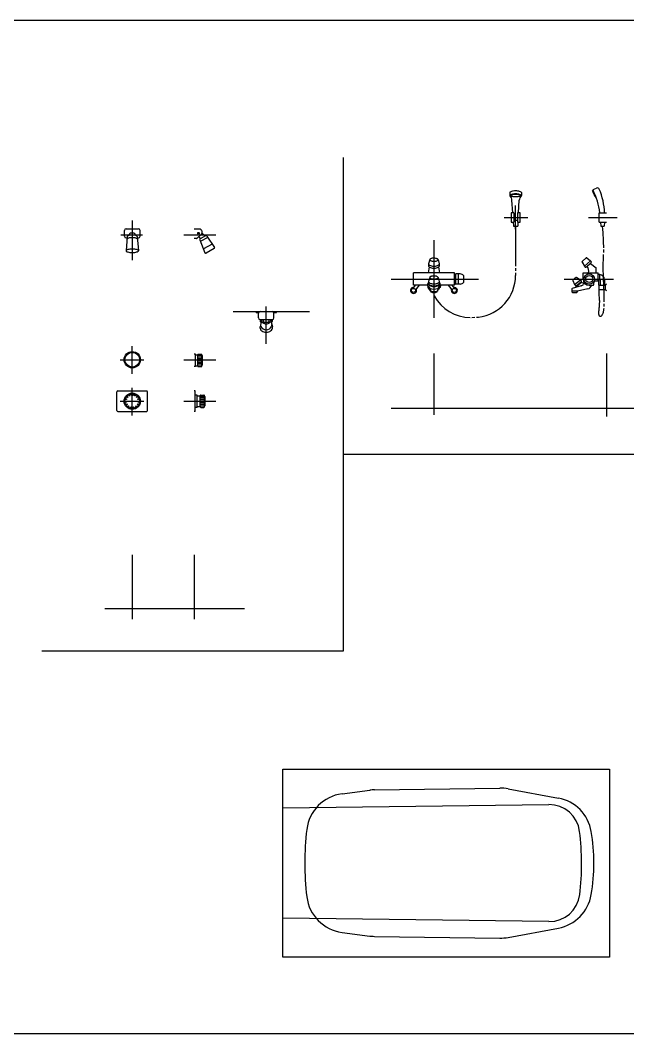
# Model space of a CAD drawing. Header units: inches. Extents: x -1249499 to 290957, y -589671 to 1013543.
# Drawn here: x -1045808 to -1042832, y 303228 to 308188 of the extents above; entities that cross this region are included whole.
import ezdxf

# ---------------------------------------------------------------- set-up
doc = ezdxf.new("R2010")
doc.units = ezdxf.units.IN
doc.header["$MEASUREMENT"] = 0
doc.layers.add('1BATH', color=1, linetype='Continuous')

msp = doc.modelspace()

# ---------------------------------------------------------------- linework, layer by layer
for p, q in [((-1044224.7, 305101.7), (-1044224.7, 307516.5)), ((-1044224.7, 306065.3), (-1041833.5, 306065.3)), ((-1045702.4, 305101.7), (-1044224.7, 305101.7))]:
    msp.add_line(p, q)
at = {"layer": '1BATH', "color": 1}
for p, q in [((-1043004.5, 307353.5), (-1043002.2, 307357)), ((-1043000.9, 307360.3), (-1042984.4, 307366.9)), ((-1042991.8, 307324.4), (-1042987.9, 307323.8)), ((-1042972.3, 307245.6), (-1042935.4, 307245.6)), ((-1042972.3, 307200.6), (-1042972.3, 307245.6)), ((-1042972.3, 307200.6), (-1042935.4, 307200.6)), ((-1042965.4, 307200.6), (-1042963.8, 307180.6)), ((-1042963.8, 307180.6), (-1042947.1, 307180.6)), ((-1042946.6, 307200.6), (-1042947.1, 307180.6))]:
    msp.add_line(p, q, dxfattribs=at)
at = {"layer": '1BATH'}
for p, q in [((-1043409.4, 307345), (-1043409.4, 307330.3)), ((-1043407.4, 307330.3), (-1043407.4, 307329.7)), ((-1043394.9, 307245.6), (-1043399.2, 307307.5)), ((-1043367.9, 307245.6), (-1043363.5, 307307.5)), ((-1043355.4, 307330.3), (-1043355.4, 307329.7)), ((-1043353.4, 307345), (-1043353.4, 307330.3)), ((-1043381.4, 307165.3), (-1043381.4, 307282.3)), ((-1045259.5, 307208.1), (-1045259.5, 307014.6)), ((-1043322.3, 307221.7), (-1043437.6, 307221.7)), ((-1043403.9, 307245.6), (-1043403.9, 307200.6)), ((-1043390.4, 307245.6), (-1043403.9, 307245.6)), ((-1043390.4, 307245.6), (-1043390.4, 307200.6)), ((-1043390.4, 307210.4), (-1043372.4, 307210.4)), ((-1043358.9, 307245.6), (-1043372.4, 307245.6)), ((-1043372.4, 307245.6), (-1043372.4, 307200.6)), ((-1043358.9, 307200.6), (-1043358.9, 307245.6)), ((-1042884.7, 307221.7), (-1043024.6, 307221.7)), ((-1045297.5, 307131.2), (-1045297.5, 307159.3)), ((-1045289.5, 307167.3), (-1045229.5, 307167.3)), ((-1045221.5, 307131.2), (-1045221.5, 307159.3)), ((-1044931.1, 307165.6), (-1044956.3, 307165.6)), ((-1043403.9, 307200.6), (-1043390.4, 307200.6)), ((-1043392.9, 307200.6), (-1043392, 307180.6)), ((-1043392, 307180.6), (-1043370.8, 307180.6)), ((-1043381.4, 307180.6), (-1043381.4, 306984.3)), ((-1043372.4, 307200.6), (-1043358.9, 307200.6)), ((-1043369.9, 307200.6), (-1043370.8, 307180.6)), ((-1045315.7, 307137.3), (-1045209.1, 307137.3)), ((-1045283.9, 307130.3), (-1045289.8, 307059.8)), ((-1045289.5, 307123.2), (-1045284.5, 307123.2)), ((-1045273.3, 307135.8), (-1045273.3, 307141.1)), ((-1045245.7, 307135.8), (-1045245.7, 307141.1)), ((-1045235.1, 307130.3), (-1045229.1, 307059.8)), ((-1045234.5, 307123.2), (-1045229.5, 307123.2)), ((-1045007, 307137.3), (-1044849.6, 307137.3)), ((-1044944.6, 307120.4), (-1044956.3, 307120.4)), ((-1044942, 307121.4), (-1044921.3, 307139.7)), ((-1044933.9, 307128.6), (-1044924.9, 307120)), ((-1044929.2, 307113.2), (-1044903.6, 307050.4)), ((-1044899.9, 307133.5), (-1044927.5, 307118.6)), ((-1044889.9, 307125.2), (-1044926.1, 307105.7)), ((-1044917.1, 307146.1), (-1044902.3, 307132.1)), ((-1044894.5, 307131.8), (-1044856, 307076)), ((-1043781.5, 307112.4), (-1043781.5, 306731.2)), ((-1044867.4, 307092.6), (-1044911.2, 307069.1)), ((-1044857.7, 307070.6), (-1044898.1, 307048.8)), ((-1043802.1, 307016.6), (-1043807.5, 306996.3)), ((-1043760.9, 307016.6), (-1043755.5, 306996.3)), ((-1043055.9, 307004.1), (-1043044.2, 306984.3)), ((-1043055.3, 307007.9), (-1043036.6, 307024.6)), ((-1043044.2, 306984.3), (-1043014.3, 307010.9)), ((-1043032.8, 307024.7), (-1043013.9, 307010.4)), ((-1043013.9, 307010.4), (-1043010.9, 307007)), ((-1043804.5, 306980.8), (-1043809.5, 306951.8)), ((-1043807.5, 306996.3), (-1043807.7, 306985.3)), ((-1043758.5, 306980.8), (-1043753.5, 306951.8)), ((-1043755.5, 306996.3), (-1043755.3, 306985.3)), ((-1043381.4, 306974.8), (-1043381.4, 306961.4)), ((-1043044.2, 306984.3), (-1043040.7, 306980.4)), ((-1043036.5, 306980.2), (-1043011.1, 307002.8)), ((-1043030.4, 306983.2), (-1043014.8, 306997.1)), ((-1043014.8, 306997.1), (-1042986.9, 306977.2)), ((-1042986.9, 306951.8), (-1042986.9, 306977.2)), ((-1043990.6, 306921.7), (-1043563.5, 306921.7)), ((-1043681.5, 306951.8), (-1043881.5, 306951.8)), ((-1043881.5, 306892.4), (-1043881.5, 306951.8)), ((-1043807.5, 306909.2), (-1043807.7, 306898.3)), ((-1043802.1, 306929.6), (-1043807.5, 306909.2)), ((-1043760.9, 306929.6), (-1043755.5, 306909.2)), ((-1043755.5, 306909.2), (-1043755.3, 306898.3)), ((-1043681.5, 306892.4), (-1043681.5, 306951.8)), ((-1043681.5, 306939.6), (-1043676.5, 306939.6)), ((-1043676.5, 306944.1), (-1043676.5, 306899.3)), ((-1043652.3, 306947.1), (-1043673.5, 306947.1)), ((-1043662.7, 306947.1), (-1043662.7, 306896.3)), ((-1043636.5, 306939.1), (-1043636.5, 306904.3)), ((-1043381.4, 306951.3), (-1043381.4, 306939.5)), ((-1043143.1, 306921.7), (-1042901.2, 306921.7)), ((-1043100.7, 306914.1), (-1043092.3, 306894.8)), ((-1043084.6, 306929.6), (-1043099.8, 306917.7)), ((-1043092.3, 306894.8), (-1043064.1, 306917)), ((-1043060, 306907), (-1043083.6, 306888.5)), ((-1043058.9, 306905.3), (-1043082.3, 306886.9)), ((-1043080.9, 306929.7), (-1043064.1, 306917)), ((-1043063.8, 306916.6), (-1043059.5, 306911.2)), ((-1043047, 306899.9), (-1043058.9, 306905.3)), ((-1043050.8, 306921.7), (-1043050.8, 306951.8)), ((-1043050.8, 306951.8), (-1042977, 306951.8)), ((-1042998.7, 306894.2), (-1042996.6, 306908.2)), ((-1042991.7, 306912.4), (-1042977, 306912.4)), ((-1042977, 306912.4), (-1042977, 306951.8)), ((-1042977, 306946.1), (-1042969.5, 306946.1)), ((-1042977, 306920.1), (-1042969.5, 306920.1)), ((-1042969.5, 306920.1), (-1042969.5, 306946.1)), ((-1042966.5, 306920.1), (-1042966.5, 306891.1)), ((-1042946.5, 306920.1), (-1042946.5, 306891.1)), ((-1043883.6, 306875.9), (-1043871.2, 306892.4)), ((-1043813.1, 306892.4), (-1043881.5, 306892.4)), ((-1043871.6, 306866.9), (-1043852.4, 306892.4)), ((-1043813.1, 306892.4), (-1043811.6, 306880.3)), ((-1043805.2, 306894.2), (-1043805.2, 306891.6)), ((-1043800.8, 306875.6), (-1043798.7, 306863.5)), ((-1043798.7, 306863.5), (-1043796.7, 306858.4)), ((-1043764.3, 306863.5), (-1043766.3, 306858.4)), ((-1043762.2, 306875.6), (-1043764.3, 306863.5)), ((-1043757.8, 306894.2), (-1043757.8, 306891.6)), ((-1043749.8, 306892.4), (-1043751.4, 306880.3)), ((-1043681.5, 306892.4), (-1043749.8, 306892.4)), ((-1043691.4, 306866.9), (-1043710.6, 306892.4)), ((-1043679.4, 306875.9), (-1043691.8, 306892.4)), ((-1043681.5, 306903.9), (-1043676.5, 306903.9)), ((-1043652.3, 306896.3), (-1043673.5, 306896.3)), ((-1043105.3, 306873.7), (-1043105.3, 306858.4)), ((-1043079.4, 306861.5), (-1043105.3, 306861.5)), ((-1043060.2, 306888.4), (-1043103.9, 306875.6)), ((-1043103.3, 306856.4), (-1043081.8, 306856.4)), ((-1043092.1, 306894.4), (-1043087.8, 306889)), ((-1043082.3, 306886.9), (-1043082, 306882)), ((-1043079.8, 306860.3), (-1043079.8, 306858.4)), ((-1043026.9, 306873.4), (-1043078.4, 306862.2)), ((-1043044.7, 306903.6), (-1043048.9, 306897)), ((-1043020.7, 306891.7), (-1043001.6, 306891.7)), ((-1043016.8, 306880.2), (-1043007.8, 306891.7)), ((-1042973.6, 306891.1), (-1042940.4, 306891.1)), ((-1042973.6, 306891.1), (-1042973.6, 306871.2)), ((-1042973.6, 306871.2), (-1042940.4, 306871.2)), ((-1042940.4, 306871.2), (-1042940.4, 306891.1)), ((-1044765.9, 306762.4), (-1044391.7, 306762.4)), ((-1044653, 306757.4), (-1044653, 306762.4)), ((-1044653, 306757.4), (-1044640.7, 306757.4)), ((-1044633.3, 306762.4), (-1044573.3, 306762.4)), ((-1044603.3, 306604.1), (-1044603.3, 306786.5)), ((-1044565.8, 306757.4), (-1044553, 306757.4)), ((-1044553, 306757.4), (-1044553, 306762.4)), ((-1044641.3, 306731.4), (-1044641.3, 306754.4)), ((-1044626.3, 306719.3), (-1044633.6, 306688.4)), ((-1044633.3, 306723.4), (-1044603.3, 306723.4)), ((-1044633.3, 306723.4), (-1044633.3, 306714.4)), ((-1044631.3, 306712.4), (-1044627.9, 306712.4)), ((-1044617, 306714.7), (-1044617, 306723.4)), ((-1044603.3, 306723.4), (-1044573.3, 306723.4)), ((-1044589.5, 306714.7), (-1044589.5, 306723.4)), ((-1044580.2, 306719.3), (-1044572.9, 306688.4)), ((-1044578.6, 306712.4), (-1044575.3, 306712.4)), ((-1044573.3, 306723.4), (-1044573.3, 306714.4)), ((-1044565.3, 306731.4), (-1044565.3, 306754.4)), ((-1043595.1, 306733.9), (-1043581.8, 306734.7)), ((-1043572.3, 306735.2), (-1043564.2, 306735.7)), ((-1045259.5, 306457.3), (-1045259.5, 306592.6)), ((-1042935.4, 306557.8), (-1042935.4, 306248.8)), ((-1045318.4, 306526.8), (-1045203.5, 306526.8)), ((-1045007, 306526.8), (-1044849.6, 306526.8)), ((-1044949.9, 306553.6), (-1044956.3, 306553.6)), ((-1044949.9, 306493.6), (-1044949.9, 306553.6)), ((-1044949.9, 306550), (-1044938.3, 306550)), ((-1044938.3, 306495.6), (-1044938.3, 306551.6)), ((-1044918.3, 306547.6), (-1044938.3, 306547.6)), ((-1044918.3, 306539.6), (-1044938.3, 306539.6)), ((-1044918.3, 306531.6), (-1044938.3, 306531.6)), ((-1044918.3, 306523.6), (-1044938.3, 306523.6)), ((-1044918.3, 306515.6), (-1044938.3, 306515.6)), ((-1044918.3, 306507.6), (-1044938.3, 306507.6)), ((-1044936.3, 306553.6), (-1044920.3, 306553.6)), ((-1044918.3, 306495.6), (-1044918.3, 306551.6)), ((-1044918.3, 306546.8), (-1044917.1, 306546.8)), ((-1044915.1, 306502.8), (-1044915.1, 306544.8)), ((-1043781.5, 306556.9), (-1043781.5, 306256.5)), ((-1044949.9, 306493.6), (-1044956.3, 306493.6)), ((-1044949.9, 306497.6), (-1044938.3, 306497.6)), ((-1044918.3, 306499.6), (-1044938.3, 306499.6)), ((-1044936.3, 306493.6), (-1044920.3, 306493.6)), ((-1044918.3, 306500.8), (-1044917.1, 306500.8)), ((-1045334.5, 306277.8), (-1045334.5, 306369.8)), ((-1045330.5, 306373.8), (-1045188.5, 306373.8)), ((-1045259.5, 306254.3), (-1045259.5, 306389.6)), ((-1045184.5, 306277.8), (-1045184.5, 306369.8)), ((-1044951.3, 306373.8), (-1044956.3, 306373.8)), ((-1044951.3, 306273.8), (-1044951.3, 306373.8)), ((-1045318.4, 306323.8), (-1045203.5, 306323.8)), ((-1045007, 306323.8), (-1044849.6, 306323.8)), ((-1044941.3, 306353.6), (-1044951.3, 306353.6)), ((-1044941.3, 306293.6), (-1044941.3, 306353.6)), ((-1044941.3, 306350), (-1044926.3, 306350)), ((-1044926.3, 306295.6), (-1044926.3, 306351.6)), ((-1044906.3, 306347.6), (-1044926.3, 306347.6)), ((-1044906.3, 306339.6), (-1044926.3, 306339.6)), ((-1044906.3, 306331.6), (-1044926.3, 306331.6)), ((-1044906.3, 306323.6), (-1044926.3, 306323.6)), ((-1044906.3, 306315.6), (-1044926.3, 306315.6)), ((-1044924.3, 306353.6), (-1044908.3, 306353.6)), ((-1044906.3, 306295.6), (-1044906.3, 306351.6)), ((-1044906.3, 306346.8), (-1044905.1, 306346.8)), ((-1044903.1, 306302.8), (-1044903.1, 306344.8)), ((-1045330.5, 306273.8), (-1045188.5, 306273.8)), ((-1044951.3, 306273.8), (-1044956.3, 306273.8)), ((-1044941.3, 306293.6), (-1044951.3, 306293.6)), ((-1044941.3, 306297.6), (-1044926.3, 306297.6)), ((-1044906.3, 306307.6), (-1044926.3, 306307.6)), ((-1044906.3, 306299.6), (-1044926.3, 306299.6)), ((-1044924.3, 306293.6), (-1044908.3, 306293.6)), ((-1044906.3, 306300.8), (-1044905.1, 306300.8)), ((-1043990.6, 306289.7), (-1041944.7, 306289.7)), ((-1045259.5, 305572.4), (-1045259.5, 305257.4)), ((-1044956.3, 305572.4), (-1044956.3, 305257.4)), ((-1045393.8, 305308.8), (-1044710.2, 305308.8)), ((-1044521.3, 303603.4), (-1044521.3, 304523.4)), ((-1044521.3, 304523.4), (-1042921.3, 304523.4)), ((-1042921.3, 304523.4), (-1042921.3, 303603.4)), ((-1044073.1, 304421.9), (-1043458.2, 304430.7)), ((-1043418.7, 304427.3), (-1043171.6, 304381.4)), ((-1044231.9, 304402.4), (-1044096.3, 304420.2)), ((-1044521.3, 304333.4), (-1043218.5, 304349.7)), ((-1043218.2, 303777.1), (-1044521.3, 303793.4)), ((-1043418.7, 303699.4), (-1043171.6, 303745.4)), ((-1044231.9, 303724.4), (-1044096.3, 303706.6)), ((-1044073.1, 303704.9), (-1043458.2, 303696.1)), ((-1042921.3, 303603.4), (-1044521.3, 303603.4))]:
    msp.add_line(p, q, dxfattribs=at)
msp.add_lwpolyline([(-1045914, 308188), (-1035986.6, 308188), (-1035986.6, 303228.3), (-1045914, 303228.3)], close=True, dxfattribs=at)
for points in [[(-1043353.4, 307345, 0.250507), (-1043354.6, 307347.3, 0.079921), (-1043361.6, 307350.5, 0.038981), (-1043369.9, 307352.1, 0.028539), (-1043381.4, 307352.7, 0.028539), (-1043392.9, 307352.1, 0.038981), (-1043401.2, 307350.5, 0.079921), (-1043408.2, 307347.3, 0.250507), (-1043409.4, 307345, 0.250507)], [(-1043354.1, 307328.4, 0.189266), (-1043353.4, 307330.3, 0.250507), (-1043354.6, 307332.6, 0.079921), (-1043361.6, 307335.8, 0.038981), (-1043369.9, 307337.4, 0.028539), (-1043381.4, 307338, 0.028539), (-1043392.9, 307337.4, 0.038981), (-1043401.2, 307335.8, 0.079921), (-1043408.2, 307332.6, 0.250507), (-1043409.4, 307330.3, 0.250507)], [(-1043409.4, 307330.3, 0.189266), (-1043408.7, 307328.4, 0.079921)], [(-1043355.4, 307330.3, 0.250507), (-1043355.7, 307330.9, 0.079921), (-1043362.1, 307333.8, 0.038981), (-1043370.1, 307335.4, 0.028539), (-1043381.4, 307336, 0.028539), (-1043392.7, 307335.4, 0.038981), (-1043400.7, 307333.8, 0.079921), (-1043407.1, 307330.9, 0.250507), (-1043407.4, 307330.3, 0.250507)], [(-1043355.4, 307329.9, 0.250507), (-1043355.7, 307330.5, 0.079921), (-1043362.1, 307333.4, 0.038981), (-1043370.1, 307335, 0.028539), (-1043381.4, 307335.6, 0.028539), (-1043392.7, 307335, 0.038981), (-1043400.7, 307333.4, 0.079921), (-1043407.1, 307330.5, 0.250507), (-1043407.4, 307329.9, 0.250507)], [(-1043355.4, 307329.7, -0.250507), (-1043355.7, 307329.1, -0.079921), (-1043362.1, 307326.2, -0.038981), (-1043370.1, 307324.6, -0.028539), (-1043381.4, 307324, -0.028539), (-1043392.7, 307324.6, -0.038981), (-1043400.7, 307326.2, -0.079921), (-1043407.1, 307329.1, -0.250507), (-1043407.4, 307329.7, -0.250507)], [(-1045233.9, 307116.9, 0.245813), (-1045235.1, 307119, 0.081872), (-1045241.4, 307122.1, 0.04037), (-1045249, 307123.6, 0.029635), (-1045259.5, 307124.2, 0.029635), (-1045270, 307123.6, 0.04037), (-1045277.6, 307122.1, 0.081872), (-1045283.9, 307119, 0.201716), (-1045285, 307117.3, 0.245813)], [(-1045235.1, 307130.3, 0.252846), (-1045236.1, 307132.2, 0.078933), (-1045242.2, 307134.9, 0.038297), (-1045249.4, 307136.3, 0.028003), (-1045259.5, 307136.9, 0.028003), (-1045269.5, 307136.3, 0.038297), (-1045276.8, 307134.9, 0.078933), (-1045282.9, 307132.2, 0.252846), (-1045283.9, 307130.3, 0.252846)], [(-1045245.7, 307141.1, 0.186088), (-1045246.5, 307143.2, 0.101826), (-1045249.7, 307145.6, 0.060507), (-1045253.9, 307146.9, 0.046841), (-1045259.5, 307147.4, 0.046841), (-1045265.1, 307146.9, 0.060507), (-1045269.2, 307145.6, 0.101826), (-1045272.5, 307143.2, 0.186088), (-1045273.3, 307141.1, 0.186088)], [(-1043807.7, 306985.3, 0.222287), (-1043806.1, 306982, 0.090947), (-1043798.5, 306977.7, 0.047723), (-1043789.3, 306975.5, 0.058314), (-1043781.5, 306974.6, 0.058314), (-1043773.7, 306975.5, 0.047723), (-1043764.5, 306977.7, 0.090947), (-1043756.9, 306982, 0.222287), (-1043755.3, 306985.3, 0.006634), (-1043755.3, 306985.4, 0.108335)], [(-1043807.6, 306985.4, 0.006634), (-1043807.7, 306985.3, 0.222287)], [(-1043807.5, 306994.2, 0.162027), (-1043806.1, 306991.8, 0.090947), (-1043798.5, 306987.6, 0.047723), (-1043789.3, 306985.3, 0.058314), (-1043781.5, 306984.4, 0.058314), (-1043773.7, 306985.3, 0.047723), (-1043764.5, 306987.6, 0.090947), (-1043756.9, 306991.8, 0.162027), (-1043755.5, 306994.2, 0.077275)], [(-1043807.5, 306907.1, 0.162027), (-1043806.1, 306904.8, 0.090947), (-1043798.5, 306900.5, 0.047723), (-1043789.3, 306898.3, 0.058314), (-1043781.5, 306897.3, 0.058314), (-1043773.7, 306898.3, 0.047723), (-1043764.5, 306900.5, 0.090947), (-1043756.9, 306904.8, 0.162027), (-1043755.5, 306907.1, 0.077275)], [(-1043807.7, 306898.3, 0.222287), (-1043806.1, 306894.9, 0.090947), (-1043798.5, 306890.7, 0.047723), (-1043789.3, 306888.4, 0.058314), (-1043781.5, 306887.5, 0.058314), (-1043773.7, 306888.4, 0.047723), (-1043764.5, 306890.7, 0.090947), (-1043756.9, 306894.9, 0.222287), (-1043755.3, 306898.3, 0.006634), (-1043755.3, 306898.4, 0.108335)], [(-1043807.6, 306898.4, 0.006634), (-1043807.7, 306898.3, 0.222287)], [(-1043805.2, 306891.6, 0.079141), (-1043798.5, 306888, 0.047723), (-1043789.3, 306885.8, 0.058314), (-1043781.5, 306884.9, 0.058314), (-1043773.7, 306885.8, 0.047723), (-1043764.5, 306888, 0.079141), (-1043757.8, 306891.6, 0.222287)], [(-1044625.6, 306723.4, 0.090832), (-1044626.3, 306719.3, 0.133335), (-1044624.7, 306713.3, 0.106763), (-1044619.6, 306707.7, 0.082791), (-1044612.4, 306704.2, 0.071304), (-1044603.3, 306702.9, 0.071304), (-1044594.1, 306704.2, 0.082791), (-1044586.9, 306707.7, 0.106763), (-1044581.8, 306713.3, 0.133335), (-1044580.2, 306719.3, 0.090832), (-1044580.9, 306723.4, 0.106763)], [(-1044589.5, 306714.7, -0.186088), (-1044590.3, 306712.7, -0.101826), (-1044593.5, 306710.3, -0.060507), (-1044597.7, 306709, -0.046841), (-1044603.3, 306708.4, -0.046841), (-1044608.9, 306709, -0.060507), (-1044613, 306710.3, -0.101826), (-1044616.2, 306712.7, -0.186088), (-1044617, 306714.7, -0.186088)], [(-1044633.6, 306688.4, 0.057578), (-1044634, 306684.6, 0.12846), (-1044631.8, 306676.2, 0.106277), (-1044625, 306668.5, 0.085029), (-1044615.4, 306663.7, 0.074371), (-1044603.3, 306661.8, 0.074371), (-1044591.1, 306663.7, 0.085029), (-1044581.5, 306668.5, 0.106277), (-1044574.7, 306676.2, 0.12846), (-1044572.5, 306684.6, 0.057578), (-1044572.9, 306688.4, 0.106277)]]:
    msp.add_lwpolyline(points, format="xyb", dxfattribs=at)
at = {"layer": '1BATH', "color": 1}
for points in [[(-1042957.3, 307180.6), (-1042956, 307163.7), (-1042954.9, 307148.9), (-1042954, 307135.6), (-1042953.3, 307123.7), (-1042952.6, 307113), (-1042952.1, 307103.3), (-1042951.8, 307094.5), (-1042951.5, 307086.3), (-1042951.4, 307078.6), (-1042951.3, 307075)], [(-1042951.3, 307065.5), (-1042951.3, 307064.4), (-1042951.4, 307057.8), (-1042951.5, 307052.2)], [(-1042951.8, 307042.1), (-1042951.9, 307039.3), (-1042952.2, 307033.4), (-1042952.5, 307027.6), (-1042952.7, 307021.9), (-1042953, 307016.2), (-1042953.2, 307010.5), (-1042953.4, 307004.7), (-1042953.6, 306999), (-1042953.7, 306993.1), (-1042953.8, 306987.2), (-1042953.8, 306981.2), (-1042953.8, 306975.1), (-1042953.7, 306968.9), (-1042953.6, 306962.6), (-1042953.4, 306956.2), (-1042953.2, 306949.7), (-1042952.2, 306923.1), (-1042952.2, 306921.7)], [(-1042973, 306891.1), (-1042973.5, 306920.1)], [(-1042952.2, 306921.7), (-1042951, 306894.8), (-1042950.7, 306887.8), (-1042950.4, 306880.8), (-1042950.1, 306873.8), (-1042949.8, 306866.9), (-1042949.6, 306860), (-1042949.3, 306853.1), (-1042949.1, 306846.3), (-1042948.9, 306839.4), (-1042948.7, 306832.6), (-1042948.6, 306825.8), (-1042948.5, 306819), (-1042948.5, 306812.3), (-1042948.5, 306810)], [(-1042949.7, 306777.1), (-1042949.7, 306777.1), (-1042950.1, 306772.7), (-1042950.6, 306768.8), (-1042951.2, 306765.4), (-1042951.8, 306762.3), (-1042952.4, 306759.5), (-1042953.2, 306757), (-1042954, 306754.6), (-1042954.8, 306752.4), (-1042955.7, 306750.2), (-1042956.6, 306748.1), (-1042957.6, 306746.2), (-1042958.5, 306744.5), (-1042959.5, 306742.9), (-1042960.5, 306741.5), (-1042961.5, 306740.4), (-1042962.4, 306739.6), (-1042963.2, 306739), (-1042964, 306738.5), (-1042964.7, 306738.3), (-1042965.4, 306738.1), (-1042966.1, 306738.1), (-1042966.8, 306738.1), (-1042967.5, 306738.2), (-1042968.1, 306738.4), (-1042968.6, 306738.7), (-1042969.1, 306738.9), (-1042969.5, 306739.3), (-1042969.9, 306739.7), (-1042970.3, 306740.2), (-1042970.7, 306740.8), (-1042971.2, 306741.6), (-1042971.6, 306742.5), (-1042972, 306743.6), (-1042972.4, 306744.9), (-1042972.8, 306746.2), (-1042973.2, 306747.6), (-1042973.5, 306749), (-1042973.7, 306750.4), (-1042973.9, 306751.9), (-1042974, 306753.3), (-1042974.1, 306754.7), (-1042974.1, 306756.1), (-1042974, 306757.5), (-1042973.9, 306759), (-1042973.8, 306760.6), (-1042973.6, 306762.3), (-1042973.4, 306764.2), (-1042973.1, 306766.2), (-1042972.9, 306768.4), (-1042972.6, 306770.8), (-1042972.3, 306773.3), (-1042972.1, 306776), (-1042971.8, 306778.8), (-1042971.5, 306781.7), (-1042971.2, 306784.6), (-1042970.9, 306787.7), (-1042970.5, 306790.9), (-1042970.3, 306794.2), (-1042970, 306797.6), (-1042969.8, 306801.2), (-1042969.7, 306805), (-1042969.6, 306809), (-1042969.6, 306813.3), (-1042969.8, 306817.8), (-1042970.1, 306822.6), (-1042970.5, 306827.8), (-1042970.9, 306833.5), (-1042971.4, 306839.8), (-1042971.8, 306846.8), (-1042972.2, 306854.8), (-1042972.5, 306863.7), (-1042972.6, 306871.2)], [(-1042948.6, 306800.5), (-1042948.6, 306799.3), (-1042948.8, 306793.2), (-1042949, 306787.4), (-1042949, 306787.2)]]:
    msp.add_lwpolyline(points, dxfattribs=at)
at = {"layer": '1BATH'}
for points in [[(-1045289.8, 307059.8, 0.252353), (-1045288.5, 307057.4, 0.079142), (-1045280.9, 307054, 0.03844), (-1045272, 307052.3, 0.028115), (-1045259.5, 307051.6, 0.028115), (-1045247, 307052.3, 0.03844), (-1045238, 307054, 0.079142), (-1045230.4, 307057.4, 0.252353), (-1045229.1, 307059.8, 0.252353), (-1045230.4, 307062.3, 0.079142), (-1045238, 307065.7, 0.03844), (-1045247, 307067.4, 0.028115), (-1045259.5, 307068.1, 0.028115), (-1045272, 307067.4, 0.03844), (-1045280.9, 307065.7, 0.079142), (-1045288.5, 307062.3, 0.252353)], [(-1043802.1, 307016.6, 0.217525), (-1043801.1, 307014.3, 0.092618), (-1043796.2, 307011.2, 0.049296), (-1043790.1, 307009.5, 0.036917), (-1043781.6, 307008.7, 0.036917), (-1043773.1, 307009.2, 0.049296), (-1043766.9, 307010.6, 0.092618), (-1043761.9, 307013.4, 0.217525), (-1043760.8, 307015.7, 0.217525), (-1043761.8, 307018, 0.092618), (-1043766.7, 307021.1, 0.049296), (-1043772.8, 307022.8, 0.036917), (-1043781.3, 307023.6, 0.036917), (-1043789.7, 307023.1, 0.049296), (-1043795.9, 307021.7, 0.092618), (-1043801, 307018.9, 0.217525)], [(-1043802.1, 306929.6, 0.217525), (-1043801.1, 306927.2, 0.092618), (-1043796.2, 306924.2, 0.049296), (-1043790.1, 306922.5, 0.036917), (-1043781.6, 306921.7, 0.036917), (-1043773.1, 306922.1, 0.049296), (-1043766.9, 306923.5, 0.092618), (-1043761.9, 306926.3, 0.217525), (-1043760.8, 306928.6, 0.217525), (-1043761.8, 306931, 0.092618), (-1043766.7, 306934, 0.049296), (-1043772.8, 306935.7, 0.036917), (-1043781.3, 306936.5, 0.036917), (-1043789.7, 306936.1, 0.049296), (-1043795.9, 306934.7, 0.092618), (-1043801, 306931.9, 0.217525)]]:
    msp.add_lwpolyline(points, format="xyb", close=True, dxfattribs=at)
for centre, radius in [((-1044934.8, 307145.8), 4), ((-1043020.7, 306921.7), 25.4), ((-1043020.7, 306921.7), 17.4), ((-1043881.5, 306866.2), 9.94), ((-1043681.5, 306866.2), 9.94), ((-1045259.5, 306526.8), 40), ((-1045259.5, 306526.8), 36), ((-1045259.5, 306323.8), 40), ((-1045259.5, 306323.8), 36), ((-1045290.1, 306320.6), 1.82), ((-1045288.7, 306333.3), 1.82), ((-1045286.1, 306308.4), 1.82), ((-1045282.3, 306344.4), 1.82), ((-1045272, 306351.9), 1.82), ((-1045259.5, 306354.5), 3.61), ((-1045247, 306351.9), 1.82), ((-1045236.6, 306344.4), 1.82), ((-1045232.9, 306308.4), 1.82), ((-1045230.2, 306333.3), 1.82), ((-1045228.9, 306320.6), 1.82), ((-1045277.6, 306298.9), 1.82), ((-1045265.9, 306293.7), 1.82), ((-1045253.1, 306293.7), 1.82), ((-1045241.4, 306298.9), 1.82)]:
    msp.add_circle(centre, radius, dxfattribs=at)
at = {"layer": '1BATH', "color": 1}
for centre, radius, start, end in [((-1043303.1, 307206.7), 332.8, 20.71, 26.1851), ((-1042999.9, 307358), 2.5, 111.9965, 204.3986), ((-1043299.7, 307207.7), 332.8, 6.5317, 26.6417), ((-1042980.7, 307357.7), 10, 22.9366, 111.9965), ((-1043278, 307231.9), 332.8, 2.3607, 22.9366)]:
    msp.add_arc(centre, radius, start, end, dxfattribs=at)
at = {"layer": '1BATH'}
for centre, radius, start, end in [((-1043435.4, 307303.7), 36.4, 5.9314, 42.7185), ((-1043327.4, 307303.7), 36.4, 137.2815, 174.0686), ((-1045289.5, 307159.3), 8, 90, 180), ((-1045229.5, 307159.3), 8, 0, 90), ((-1044931.1, 307150.8), 14.8, 311.5579, 90), ((-1045289.5, 307131.2), 8, 180, 270), ((-1045229.5, 307131.2), 8, 270, 0), ((-1044944.6, 307124.4), 4, 270, 311.5579), ((-1044925.6, 307115.1), 4, 118.2786, 208.2786), ((-1044898, 307129.9), 4, 28.2786, 118.2786), ((-1044859.6, 307074.1), 4, 298.2786, 28.2786), ((-1044900, 307052.3), 4, 208.2786, 298.2786), ((-1043053.3, 307005.7), 3, 131.7652, 210.4553), ((-1043034.6, 307022.4), 3, 52.7811, 131.7652), ((-1043013.1, 307005), 3, 311.7652, 41.7652), ((-1043038.5, 306982.4), 3, 221.7652, 311.7652), ((-1043067.4, 306959.7), 43.9, 349.706, 32.4312), ((-1043794.6, 306891.6), 18.6, 132.8033, 177.6052), ((-1043768.4, 306891.6), 18.6, 2.3948, 47.1967), ((-1043673.5, 306944.1), 3, 90, 180), ((-1043657.5, 306917.2), 30.3, 46.1923, 80.1854), ((-1043657.5, 306926.2), 30.3, 279.8146, 313.8077), ((-1043586.4, 306939.5), 205, 276.2812, 0), ((-1043098, 306915.3), 3, 128.1482, 203.4224), ((-1043082.7, 306927.3), 3, 52.8741, 128.1482), ((-1043065.3, 306915.4), 2, 38.1482, 52.8741), ((-1043061.9, 306909.4), 3, 308.1482, 38.1482), ((-1043020.7, 306921.7), 30.1, 180, 270), ((-1042991.7, 306907.4), 5, 90, 171.7026), ((-1042969.5, 306920.1), 23, 0, 90), ((-1042969.5, 306920.1), 3, 0, 90), ((-1043881.5, 306866.2), 14.9, 83.1327, 22.8845), ((-1043844.1, 306856.7), 47.3, 23.6579, 49.0516), ((-1043841.8, 306843.9), 47.3, 24.4731, 50.2703), ((-1043781.5, 306931.7), 59.3, 250.9551, 289.0449), ((-1043781.5, 306907.7), 47.5, 248.6954, 291.3046), ((-1043781.5, 306892.6), 37.4, 245.9766, 294.0234), ((-1043721.2, 306843.9), 47.3, 129.7297, 155.5269), ((-1043718.9, 306856.7), 47.3, 130.9484, 156.3421), ((-1043681.5, 306866.2), 14.9, 157.1155, 96.8673), ((-1043673.5, 306899.3), 3, 180, 270), ((-1043103.3, 306873.7), 2, 106.249, 180), ((-1043103.3, 306858.4), 2, 180, 270), ((-1043090.5, 306895.6), 2, 203.4224, 218.1482), ((-1043085.5, 306890.8), 3, 218.1482, 308.1482), ((-1043081.8, 306858.4), 2, 270, 0), ((-1043077.8, 306860.3), 2, 106.249, 180), ((-1043065.8, 306907.6), 20, 286.249, 327.9464), ((-1043032.5, 306892.6), 20, 286.249, 321.6763), ((-1043001.6, 306894.7), 3, 270, 351.7026), ((-1042935.4, 306891.1), 5, 90, 180), ((-1042935.4, 306871.2), 5, 180, 270), ((-1043601.1, 306938.5), 205, 208.9712, 269.2638), ((-1044633.3, 306754.4), 8, 90, 180), ((-1044573.3, 306754.4), 8, 0, 90), ((-1044633.3, 306731.4), 8, 180, 270), ((-1044631.3, 306714.4), 2, 180, 270), ((-1044575.3, 306714.4), 2, 270, 0), ((-1044573.3, 306731.4), 8, 270, 0), ((-1044602.6, 306703.7), 30.2, 194.5968, 194.9906), ((-1044607.3, 306698.1), 23.7, 176.0425, 199.3808), ((-1044602.6, 306703.7), 30.2, 206.6007, 268.8324), ((-1044603.9, 306703.7), 30.2, 271.1676, 333.3993), ((-1044599.2, 306698.1), 23.7, 340.6192, 3.9575), ((-1044603.9, 306703.7), 30.2, 345.0094, 345.4032), ((-1044936.3, 306551.6), 2, 90, 180), ((-1044920.3, 306551.6), 2, 0, 90), ((-1044917.1, 306544.8), 2, 0, 90), ((-1044936.3, 306495.6), 2, 180, 270), ((-1044920.3, 306495.6), 2, 270, 0), ((-1044917.1, 306502.8), 2, 270, 0), ((-1045330.5, 306369.8), 4, 90, 180), ((-1045188.5, 306369.8), 4, 0, 90), ((-1044924.3, 306351.6), 2, 90, 180), ((-1044908.3, 306351.6), 2, 0, 90), ((-1044905.1, 306344.8), 2, 0, 90), ((-1045330.5, 306277.8), 4, 180, 270), ((-1045188.5, 306277.8), 4, 270, 0), ((-1044924.3, 306295.6), 2, 180, 270), ((-1044908.3, 306295.6), 2, 270, 0), ((-1044905.1, 306302.8), 2, 270, 0), ((-1043455.3, 304230.7), 200, 79.4579, 90.8236), ((-1044205.9, 304204.1), 200, 97.4832, 173.0638), ((-1044070.3, 304221.9), 200, 90.8236, 97.4832), ((-1043208.2, 304184.7), 200, 9.525, 79.4579), ((-1043216.7, 304199.7), 150, 7.1185, 90.7162), ((-1043049.5, 304063.4), 1364.9, 173.0638, 186.9362), ((-1044320, 304061.9), 1261.9, 353.0356, 7.1185), ((-1043931.4, 304063.4), 933.3, 350.475, 9.525), ((-1044205.9, 303922.7), 200, 186.9362, 262.5168), ((-1043216.3, 303927.1), 150, 269.2838, 353.0356), ((-1043208.2, 303942), 200, 280.5421, 350.475), ((-1044070.3, 303904.9), 200, 262.5168, 269.1764), ((-1043455.3, 303896.1), 200, 269.1764, 280.5421)]:
    msp.add_arc(centre, radius, start, end, dxfattribs=at)

doc.saveas('drawing.dxf')
